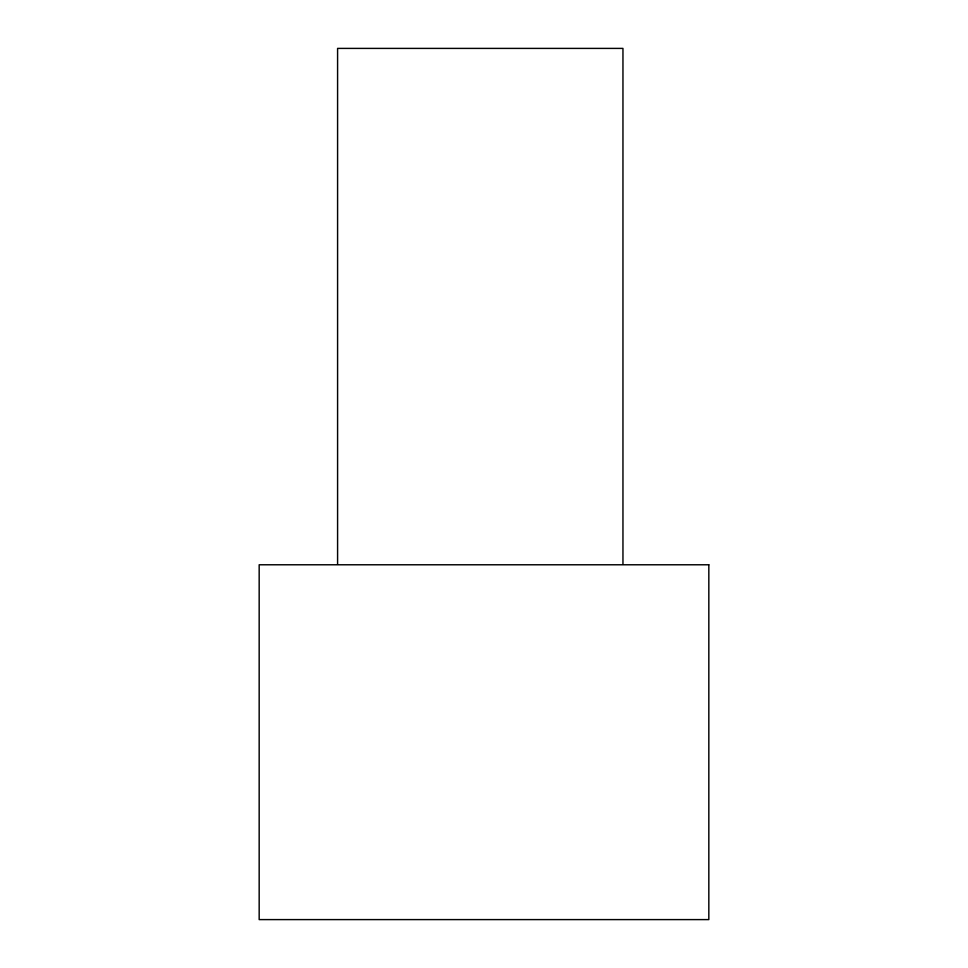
<?xml version="1.0" encoding="UTF-8"?>
<svg xmlns="http://www.w3.org/2000/svg" width="968" height="968" viewBox="0 0 968 968"><rect width="100%" height="100%" fill="white"/><g stroke="black" fill="none" stroke-linecap="round" stroke-linejoin="round"><path stroke-width="1.45" d="M622.956 564.163L622.956 48.4L337.59 48.4L337.59 564.163M708.83 564.78L259.17 564.78L259.17 919.6L708.83 919.6L708.83 564.78"/></g></svg>
